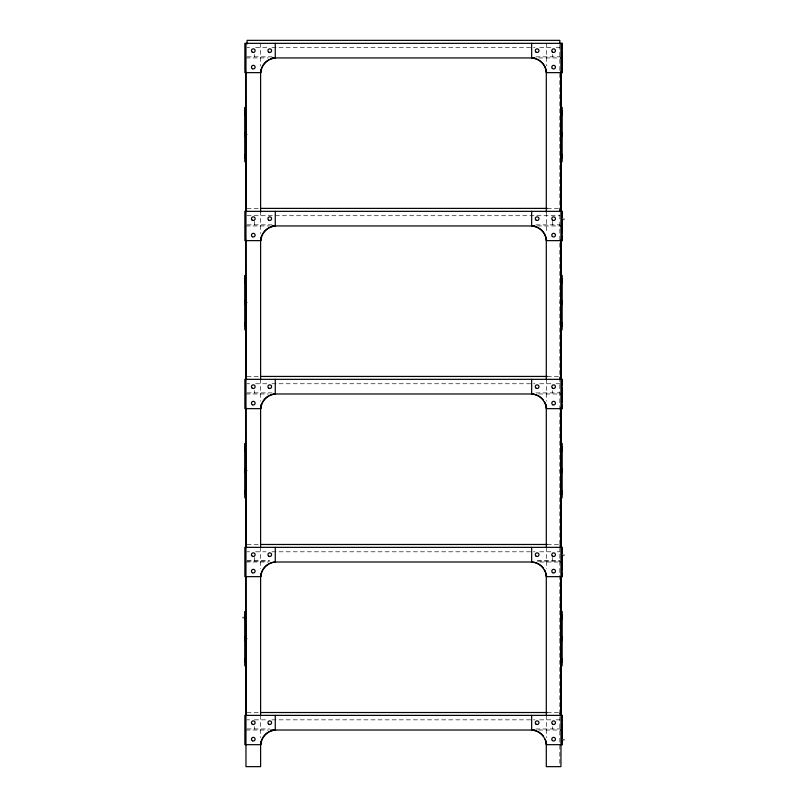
<?xml version="1.0" encoding="UTF-8"?>
<svg xmlns="http://www.w3.org/2000/svg" width="807" height="807" viewBox="0 0 807 807"><rect width="100%" height="100%" fill="white"/><g stroke="black" fill="none" stroke-linecap="round" stroke-linejoin="round"><path stroke-width="0.61" stroke-dasharray="4.04 3.03" d="M559.846 211.303L559.856 208.801M559.846 379.32L559.856 376.829M559.846 547.348L559.856 544.856M559.846 715.375L559.856 712.874M247.063 47.674L249.575 47.674M255.648 47.674L267.157 47.674M271.999 47.674L534.91 47.674M539.752 47.674L552.523 47.674M556.084 47.674L559.846 47.674M247.063 56.833L271.939 56.833M535.979 56.833L559.846 56.833M245.964 57.933L268.166 57.933M538.743 57.933L560.946 57.933M247.063 208.388L259.622 208.388M547.287 208.388L559.846 208.388M247.063 215.721L559.846 215.721M247.063 224.85L271.939 224.85M535.979 224.871L559.846 224.85M245.964 225.95L269.427 225.95M537.492 225.95L560.946 225.95M247.063 376.435L259.622 376.435M547.287 376.435L559.846 376.435M247.063 383.759L249.575 383.759M255.648 383.759L267.157 383.759M271.999 383.759L534.91 383.759M539.752 383.759L552.523 383.759M556.084 383.759L559.846 383.759M247.063 392.878L271.939 392.878M535.979 392.918L559.846 392.878M245.964 393.977L268.166 393.977M538.743 393.977L560.946 393.977M247.063 544.473L259.622 544.473M547.287 544.473L559.846 544.473M247.063 551.796L249.575 551.796M255.648 551.796L265.907 551.796M271.999 551.796L534.91 551.796M539.752 551.796L552.523 551.796M557.334 551.796L559.846 551.796M247.063 560.905L269.427 560.905M537.492 560.905L559.846 560.905M247.063 560.956L269.669 560.956M537.24 560.956L559.846 560.956M245.964 562.005L268.166 562.005M540.004 562.005L560.946 562.005M247.063 712.52L259.622 712.52M547.287 712.52L559.846 712.52M247.063 719.844L249.575 719.844M254.387 719.844L267.157 719.844M271.999 719.844L534.91 719.844M539.752 719.844L552.523 719.844M556.084 719.844L559.846 719.844M247.063 728.923L269.669 728.993M535.979 728.993L559.846 728.923M245.964 730.022L268.166 730.022M538.743 730.022L560.946 730.022M559.846 45.232L559.846 766.65M552.523 54.543L552.523 56.833M552.523 221.441L552.523 224.871M552.523 390.628L552.523 392.918M552.523 557.526L552.523 560.956M552.523 726.714L552.523 728.993M546.299 43.275L546.299 65.962M546.299 212.523L546.299 233.576M546.299 379.33L546.299 401.18M546.299 547.348L546.299 568.794M546.299 715.375L546.299 737.669M260.611 43.275L260.611 65.962M260.611 211.303L260.611 233.576M260.611 379.33L260.611 401.18M260.611 547.348L260.611 568.794M260.611 715.375L260.611 737.669M254.387 54.543L254.387 56.833M254.387 221.441L254.387 224.871M254.387 390.628L254.387 392.918M254.387 557.526L254.387 560.956M254.387 726.714L254.387 728.993"/><path stroke-width="1.21" d="M560.946 211.303L561.198 71.652M560.946 379.33L561.198 239.679M560.946 547.348L561.198 407.706M561.198 576.975L560.946 766.65L546.299 766.65L546.299 741.441M245.782 107.472L244.682 107.472L244.773 161.773L245.873 161.773M244.733 134.618L246.932 134.618M247.063 211.303L245.964 211.303L245.721 71.662M245.782 275.49L244.682 275.5L244.773 329.791L245.873 329.791M244.733 302.645L246.932 302.635M247.063 379.32L245.964 379.33L245.721 239.679M245.782 443.517L244.682 443.517L244.773 497.818L245.873 497.818M244.733 470.663L246.932 470.663M247.063 547.348L245.964 547.348L245.721 407.706M245.782 611.535L244.682 611.545L244.773 665.836L245.873 665.836M244.733 638.69L246.932 638.69M260.611 741.441L260.611 766.65L245.964 766.65L245.964 715.375L247.063 715.375M271.939 57.933L534.97 57.933M560.946 57.983L562.318 57.983M260.883 208.388L547.287 208.388M271.939 225.95L534.97 225.95M560.946 225.99L562.318 225.99M260.883 376.435L547.287 376.435M273.2 393.977L533.709 393.977M560.946 393.998L562.318 393.998M260.883 544.473L547.287 544.473M274.461 562.005L532.459 562.005M560.946 562.005L562.318 562.005M260.883 712.52L547.287 712.52M270.678 730.022L534.97 730.022M560.946 730.022L562.318 730.022M561.127 107.472L562.227 107.472L562.136 161.773L561.036 161.763M559.987 134.618L562.186 134.618M561.127 275.49L562.227 275.49L562.136 329.791L561.036 329.791M559.987 302.635L562.186 302.645M561.127 443.517L562.227 443.517L562.136 497.818L561.036 497.808M559.987 470.663L562.186 470.663M561.127 611.535L562.227 611.535L562.136 665.836L561.036 665.836M559.987 638.68L562.186 638.69M245.721 576.975L245.964 715.375M563.901 218.899L563.901 219.585M563.901 554.913L563.901 555.589M563.901 739.414L563.901 740.1M562.318 49.741L562.318 43.336L244.864 43.336L244.864 72.64L260.611 72.64A15.676 15.676 0 0 1 275.268 57.983L275.268 43.336M562.318 51.88L562.318 65.851M562.318 67.748L562.318 72.64L546.299 72.64A15.676 15.676 0 0 0 531.652 57.983L531.652 43.336M562.318 217.446L562.318 211.343L244.864 211.343L244.864 240.637L260.611 240.637A15.676 15.676 0 0 1 275.268 225.99L275.268 211.343M562.318 219.887L562.318 233.566M562.318 236.068L562.318 240.637L546.299 240.637A15.676 15.676 0 0 0 531.652 225.99L531.652 211.343M562.318 385.453L562.318 379.34L244.864 379.34L244.864 408.645L260.611 408.645A15.676 15.676 0 0 1 275.268 393.998L275.268 379.34M562.318 387.582L562.318 402.239M562.318 404.741L562.318 408.645L546.299 408.645A15.676 15.676 0 0 0 531.652 393.998L531.652 379.34M562.318 553.451L562.318 547.348L244.864 547.348L244.864 576.652L260.611 576.652A15.676 15.676 0 0 1 275.268 562.005L275.268 547.348M562.318 555.589L562.318 570.549M562.318 572.456L562.318 576.652L546.299 576.652A15.676 15.676 0 0 0 531.652 562.005L531.652 547.348M562.318 721.781L562.318 715.375L244.864 715.375L244.864 744.669L260.611 744.669A15.676 15.676 0 0 1 275.268 730.022L275.268 715.375M562.318 723.919L562.318 738.566M562.318 740.473L562.318 744.669L546.299 744.669A15.676 15.676 0 0 0 531.652 730.022L531.652 715.375M562.227 111.134L562.227 114.796M562.186 132.792L562.186 136.454M562.227 279.151L562.227 282.813M562.186 300.809L562.186 304.471M562.227 447.179L562.227 450.841M562.186 468.837L562.186 472.498M562.227 615.206L562.227 618.868M562.186 636.854L562.186 640.516M562.045 43.336L562.045 72.64M562.136 154.44L562.136 158.101M562.045 211.343L562.045 240.637M562.136 322.467L562.136 326.129M562.045 379.34L562.045 408.645M562.136 490.485L562.136 494.156M562.045 547.348L562.045 576.652M562.136 658.512L562.136 662.174M562.045 715.375L562.045 744.669M560.946 43.336L560.946 714.982M559.846 44.012L559.846 40.35L247.063 40.35L247.063 44.012M546.299 69.745L546.299 212.15M546.299 237.359L546.299 379.764M546.299 404.963L546.299 547.368M546.299 573.838L546.299 714.982M260.611 69.745L260.611 212.15M260.611 237.359L260.611 379.764M260.611 404.963L260.611 547.368M260.611 573.838L260.611 714.982M245.964 43.336L245.964 714.982M244.733 132.792L244.733 136.454M244.773 154.45L244.773 158.111M244.733 300.809L244.733 304.471M244.773 322.467L244.773 326.129M244.733 468.837L244.733 472.498M244.773 490.495L244.773 494.156M244.733 636.864L244.733 640.526M244.773 658.512L244.773 662.174M244.682 111.134L244.682 114.796M244.682 279.161L244.682 282.823M244.682 447.179L244.682 450.841M244.682 615.206L244.682 618.868M243.099 617.274L243.099 617.95M260.883 240.637A15.676 15.676 0 0 1 275.53 225.99M531.914 57.983A15.676 15.676 0 0 1 545.885 68.938M546.339 70.764A15.676 15.676 0 0 1 546.571 72.64M531.914 393.998A15.676 15.676 0 0 1 543.262 399.969M544.332 401.513A15.676 15.676 0 0 1 545.885 404.943M546.339 406.778A15.676 15.676 0 0 1 546.571 408.645M260.883 72.64A15.676 15.676 0 0 1 275.53 57.983M260.883 576.652A15.676 15.676 0 0 1 275.53 562.005M260.883 408.645A15.676 15.676 0 0 1 275.53 393.998M260.883 744.669A15.676 15.676 0 0 1 275.53 730.022M531.914 225.99A15.676 15.676 0 0 1 545.885 236.945M546.339 238.771A15.676 15.676 0 0 1 546.571 240.637M531.914 730.022A15.676 15.676 0 0 1 543.262 735.994M545.209 739.212A15.676 15.676 0 0 1 545.885 740.977M546.339 742.803A15.676 15.676 0 0 1 546.571 744.669M531.914 562.005A15.676 15.676 0 0 1 543.262 567.977M544.332 569.52A15.676 15.676 0 0 1 545.885 572.95M546.339 574.776A15.676 15.676 0 0 1 546.571 576.652M552.704 572.738A1.836 1.836 0 0 0 555.458 571.154A1.836 1.836 0 0 0 552.704 569.571A1.836 1.836 0 0 0 552.704 572.738M535.848 555.973A1.836 1.836 0 0 0 538.915 555.145A1.836 1.836 0 0 0 536.665 552.906A1.836 1.836 0 0 0 535.848 555.973M552.331 555.973A1.836 1.836 0 0 0 555.398 555.145A1.836 1.836 0 0 0 553.148 552.906A1.836 1.836 0 0 0 552.331 555.973M252.369 68.726A1.836 1.836 0 0 0 255.123 67.142A1.836 1.836 0 0 0 252.369 65.559A1.836 1.836 0 0 0 252.369 68.726M268.852 52.243A1.836 1.836 0 0 0 271.606 50.659A1.836 1.836 0 0 0 268.852 49.076A1.836 1.836 0 0 0 268.852 52.243M252.369 52.243A1.836 1.836 0 0 0 255.123 50.659A1.836 1.836 0 0 0 252.369 49.076A1.836 1.836 0 0 0 252.369 52.243M252.369 404.741A1.836 1.836 0 0 0 255.123 403.157A1.836 1.836 0 0 0 252.369 401.563A1.836 1.836 0 0 0 252.369 404.741M268.852 388.258A1.836 1.836 0 0 0 271.606 386.674A1.836 1.836 0 0 0 268.852 385.08A1.836 1.836 0 0 0 268.852 388.258M252.369 388.258A1.836 1.836 0 0 0 255.123 386.674A1.836 1.836 0 0 0 252.369 385.08A1.836 1.836 0 0 0 252.369 388.258M552.331 236.441A1.836 1.836 0 0 0 555.398 235.624A1.836 1.836 0 0 0 553.148 233.374A1.836 1.836 0 0 0 552.331 236.441M536.231 220.25A1.836 1.836 0 0 0 538.975 218.667A1.836 1.836 0 0 0 536.231 217.083A1.836 1.836 0 0 0 536.231 220.25M552.704 220.25A1.836 1.836 0 0 0 555.458 218.667A1.836 1.836 0 0 0 552.704 217.083A1.836 1.836 0 0 0 552.704 220.25M252.369 572.738A1.836 1.836 0 0 0 255.123 571.154A1.836 1.836 0 0 0 252.369 569.571A1.836 1.836 0 0 0 252.369 572.738M268.852 556.265A1.836 1.836 0 0 0 271.606 554.671A1.836 1.836 0 0 0 268.852 553.088A1.836 1.836 0 0 0 268.852 556.265M252.369 556.265A1.836 1.836 0 0 0 255.123 554.671A1.836 1.836 0 0 0 252.369 553.088A1.836 1.836 0 0 0 252.369 556.265M552.331 68.434A1.836 1.836 0 0 0 555.398 67.617A1.836 1.836 0 0 0 553.148 65.377A1.836 1.836 0 0 0 552.331 68.434M535.848 51.951A1.836 1.836 0 0 0 538.915 51.134A1.836 1.836 0 0 0 536.665 48.894A1.836 1.836 0 0 0 535.848 51.951M552.331 51.951A1.836 1.836 0 0 0 555.398 51.134A1.836 1.836 0 0 0 553.148 48.894A1.836 1.836 0 0 0 552.331 51.951M552.704 404.741A1.836 1.836 0 0 0 555.458 403.157A1.836 1.836 0 0 0 552.704 401.563A1.836 1.836 0 0 0 552.704 404.741M536.231 388.258A1.836 1.836 0 0 0 538.975 386.674A1.836 1.836 0 0 0 536.231 385.08A1.836 1.836 0 0 0 536.231 388.258M552.704 388.258A1.836 1.836 0 0 0 555.458 386.674A1.836 1.836 0 0 0 552.704 385.08A1.836 1.836 0 0 0 552.704 388.258M252.369 740.765A1.836 1.836 0 0 0 255.123 739.182A1.836 1.836 0 0 0 252.369 737.598A1.836 1.836 0 0 0 252.369 740.765M268.852 724.283A1.836 1.836 0 0 0 271.606 722.699A1.836 1.836 0 0 0 268.852 721.115A1.836 1.836 0 0 0 268.852 724.283M252.369 724.283A1.836 1.836 0 0 0 255.123 722.699A1.836 1.836 0 0 0 252.369 721.115A1.836 1.836 0 0 0 252.369 724.283M252.369 236.733A1.836 1.836 0 0 0 255.123 235.15A1.836 1.836 0 0 0 252.369 233.566A1.836 1.836 0 0 0 252.369 236.733M268.479 219.958A1.836 1.836 0 0 0 271.535 219.141A1.836 1.836 0 0 0 269.296 216.891A1.836 1.836 0 0 0 268.479 219.958M251.996 219.958A1.836 1.836 0 0 0 255.062 219.141A1.836 1.836 0 0 0 252.813 216.891A1.836 1.836 0 0 0 251.996 219.958M552.331 740.473A1.836 1.836 0 0 0 555.398 739.656A1.836 1.836 0 0 0 553.148 737.406A1.836 1.836 0 0 0 552.331 740.473M535.848 723.99A1.836 1.836 0 0 0 538.915 723.173A1.836 1.836 0 0 0 536.665 720.933A1.836 1.836 0 0 0 535.848 723.99M552.704 724.283A1.836 1.836 0 0 0 555.458 722.699A1.836 1.836 0 0 0 552.704 721.115A1.836 1.836 0 0 0 552.704 724.283"/></g></svg>
